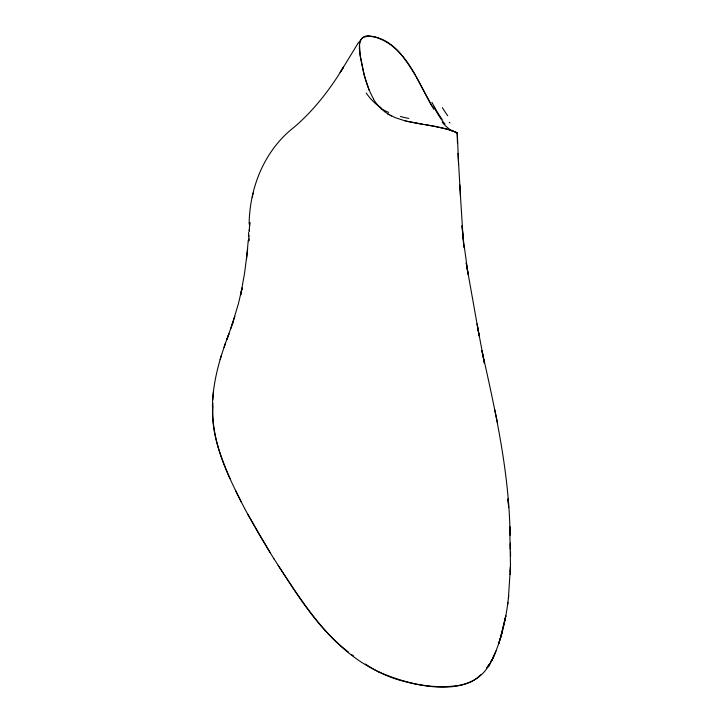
<?xml version="1.0" encoding="UTF-8"?>
<svg xmlns="http://www.w3.org/2000/svg" width="723" height="723" viewBox="0 0 723 723"><rect width="100%" height="100%" fill="white"/><g stroke="black" fill="none" stroke-linecap="round" stroke-linejoin="round"><path stroke-width="1.08" d="M510.483 565.323L509.733 526.407L510.131 535.273M510.248 574.586L510.438 566.633L508.386 598.527M510.311 571.902L510.51 564.012M248.893 238.997L248.82 240.94L249.064 235.228M212.869 406.118C211.125 442.801 228.441 476.8 244.681 508.558M212.435 406.073C212.914 381.12 220.063 356.963 228.947 333.836L226.914 339.403L233.267 321.238L230.583 329.173M248.459 236.71L248.676 232.426M249.363 228.703L249.209 231.441L249.381 228.784M249.128 224.13C249.598 187.275 264.546 150.285 293.999 127.293C312.96 111.315 330.167 89.408 343.443 67.194L340.144 72.454L342.331 68.956M249.489 226.986L249.824 222.585M249.417 227.781L249.824 222.485M248.242 240.28L247.04 254.116L247.628 248.531M212.734 399.936L213.448 391.495M212.933 403.307C210.447 429.507 219.693 455.011 230.004 478.635M246.507 259.024L247.121 253.384L244.482 273.701L240.623 295.083L242.069 288.088L238.4 303.777L232.282 324.166L234.839 316.322M495.987 651.052L491.794 660.614C500.506 642.295 505.332 622.349 507.917 602.295M507.564 605.187L508.739 595.698M252.291 197.271L253.113 193.077M241.726 289.706L242.069 288.088M220.135 359.512L221.473 355.282M224.085 347.32L225.567 343.127L225.025 344.654M491.523 660.099C473.827 702.241 410.375 686.091 378.744 671.821M491.794 660.614L494.659 654.152M488.621 666.742L493.194 657.587M342.377 68.893L358.644 42.232M486.462 668.206L488.856 664.437M361.798 38.545L360.244 40.389L359.394 43.561L360.289 55.87L364.302 75.563L369.263 90.583M481.075 674.487C473.908 682.16 463.633 685.268 453.466 686.091A101.916 59.159 22.6 0 1 404.509 681.464C390.519 678.084 377.316 672.119 365.404 664.057M456.439 132.824L457.325 132.806L449.589 129.797L434.704 126.362M456.602 132.851L457.307 132.878L458.572 164.6M417.017 123.29L432.02 125.865M422.657 124.266L405.178 120.895M425.784 124.781L432.996 126.037M417.108 123.308L406.525 121.22M432.734 126.001L434.36 126.299M433.863 126.2L442.413 127.962A11.667 1.003 11.4 0 1 443.551 128.233M443.931 128.323L452.255 130.61L457.325 132.806L457.514 143.497L457.298 132.761M405.323 120.94L394.957 117.551L387.519 113.71L389.507 114.903M455.119 132.49L455.761 132.661M390.547 115.472L391.604 116.023M451.441 130.782L451.992 131.098M450.926 130.456L449.787 129.697M450.881 130.438L445.16 125.612M351.839 654.695L353.538 655.915M348.414 652.029C316.421 627.51 295.716 592.119 274.017 558.906M384.753 111.767L380.56 108.079M444.564 124.962L442.178 122.133M278.102 565.359C301.455 600.659 324.898 638.129 360.931 661.888A97.307 60.66 23.3 0 0 378.716 671.866M274.053 559.024L258.518 533.366L244.609 508.504M415.418 75.291C405.748 59.91 395.291 42.512 376.538 37.406A13.05 4.862 20.3 0 0 372.716 36.493C356.05 32.174 358.87 50.375 361.093 60.307C363.515 73.665 366.859 87.131 373.601 99.024M270.068 552.616L248.007 514.722M416.032 76.53L433.746 109.3M431.92 105.983C417.252 80.813 406.082 46.887 375.626 37.198A10.167 3.778 20.3 0 0 374.604 36.936L367.808 36.159L363.922 37.216A43.172 15.68 19.5 0 0 361.78 38.536M241.482 502.44L235.463 490.402M510.013 532.661C508.911 470.953 495.309 410.601 481.934 350.646L484.41 363.28L477.008 323.877M497.623 423.353L494.704 409.579M477.46 326.127L479.204 336.041L466.199 262.883L468.088 274.324L462.729 235.246L463.967 247.7M461.97 225.585L463.045 237.045L460.443 195.662M508.694 507.582L507.998 498.789L508.495 505.034M462.187 226.398L462.955 237.984M459.81 184.889L460.479 196.231L458.021 153.412M510.366 544.32L510.411 549.39L510.348 543.027M510.519 551.468L510.555 556.05M381.337 108.866A294.894 114.677 -43.3 0 1 373.466 99.15M388.667 112.39A265.278 102.404 -45.7 0 1 381.455 108.748M408.775 118.418A271.477 90.483 -26 0 1 400.488 116.484M449.896 122.964A368.54 56.575 72.8 0 1 449.272 122.377M447.754 115.743A273.475 46.941 77.9 0 1 442.331 107.628M442.133 119.376A384.672 74.071 85.3 0 1 431.956 102.341M445.133 124.248A358.364 69.236 85.7 0 1 433.773 106.932M387.537 113.683A265.865 104.248 -55.2 0 1 384.826 111.667M381.003 107.7A351.83 133.583 -40.1 0 1 366.272 93.014M505.811 615.924L500.768 636.99L505.811 615.924M501.753 633.61L498.545 644.076L501.753 633.61"/></g></svg>
